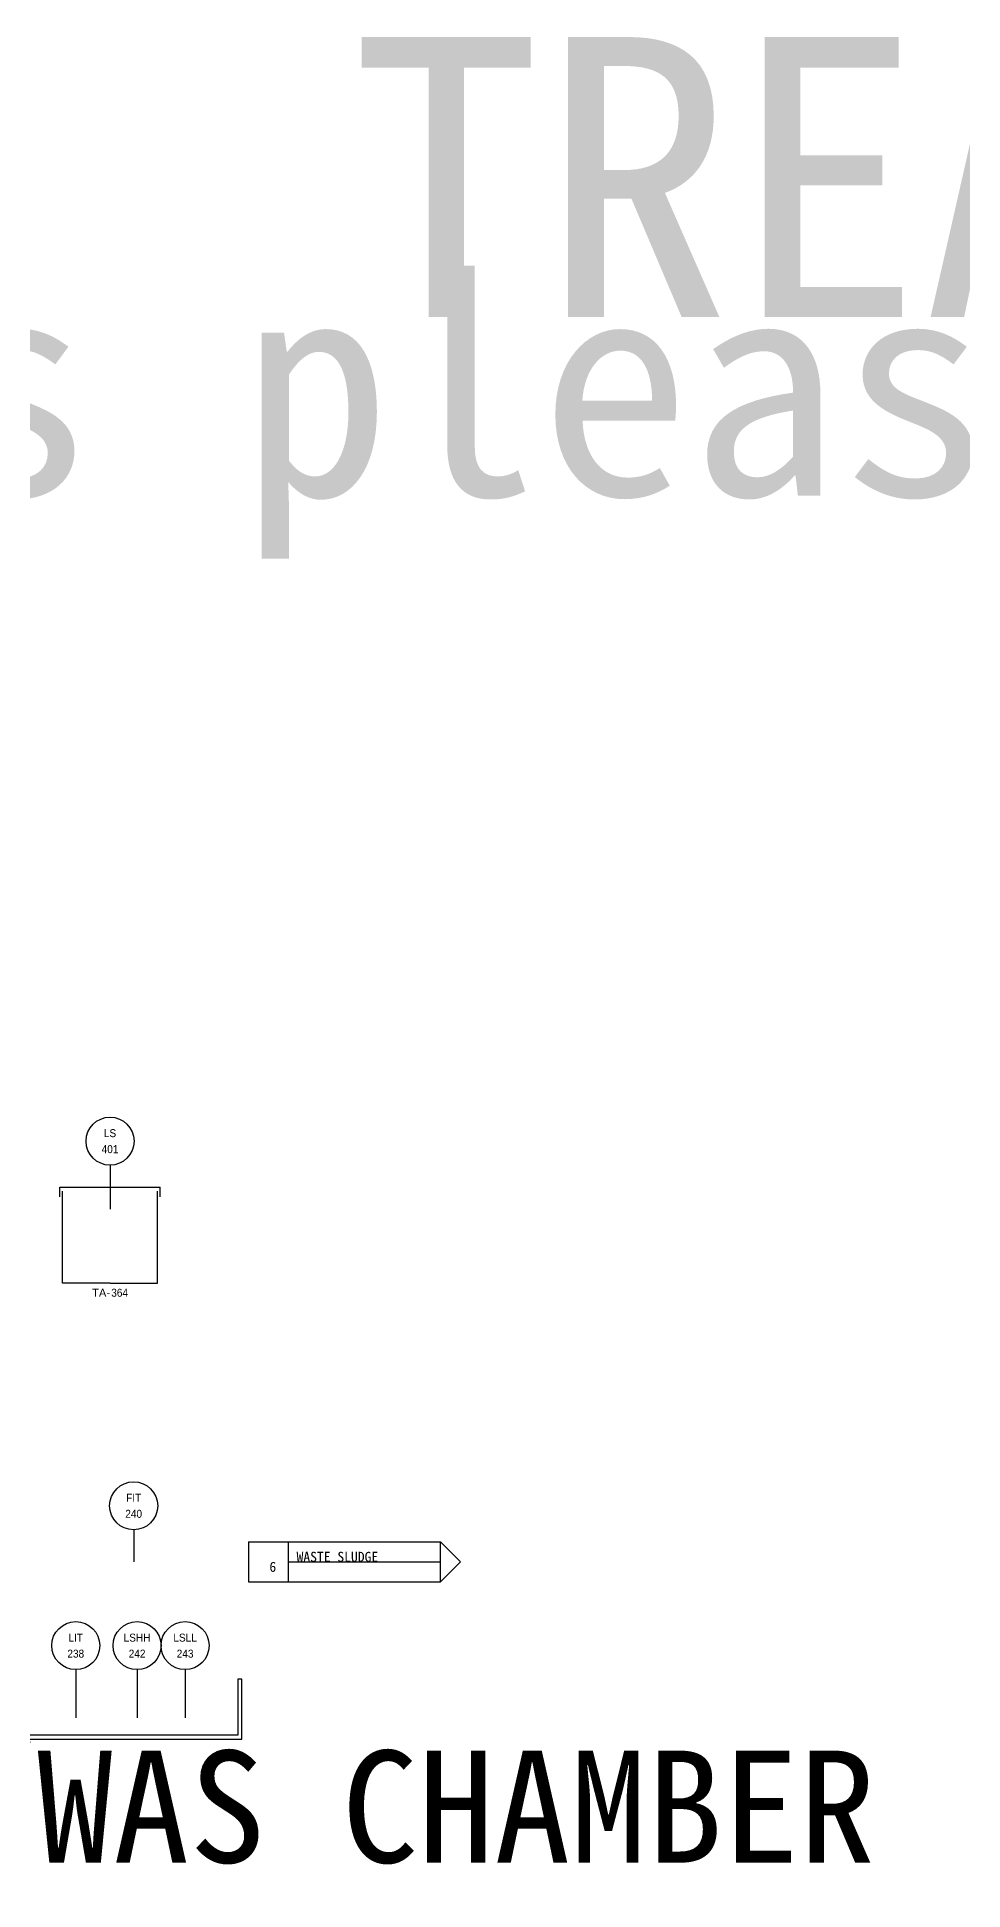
# Model space of a CAD drawing. Header units: millimetres. Extents: x 0 to 12089, y -479 to 374.
# Drawn here: x 3205.2 to 3436.5, y -479.2 to -16.2 of the extents above; entities that cross this region are included whole.
import ezdxf
from ezdxf.enums import TextEntityAlignment as Align

# ---------------------------------------------------------------- set-up
doc = ezdxf.new("R2018")
doc.units = ezdxf.units.MM
doc.header["$LTSCALE"] = 0.25
for name, color, linetype, lineweight, true_color in [('equipment', 5, 'Continuous', 25, 0x0000ff), ('instrumentation', 7, 'Continuous', 25, 0xffffff), ('Text', 7, 'Continuous', 25, 0xffffff), ('unit', 1, 'Continuous', 25, 0xff0000)]:
    doc.layers.add(name, color=color, linetype=linetype, lineweight=lineweight, true_color=true_color)
doc.styles.add('FlareSeparator$0$Organica', font='arial.ttf')
doc.styles.add('Organica', font='arial.ttf')
doc.styles.add('RefPIDDistChamber$0$Organica', font='arial.ttf')
doc.styles.add('RefPIDDistChamber$0$Standard', font='arial.ttf')
doc.styles.get("Standard").update_dxf_attribs({"font": 'arial.ttf'})
doc.styles.add('WasteContainer_Screeningcontainer_SB$0$Organica', font='arial.ttf')

# ---------------------------------------------------------------- blocks, each defined once
blk = doc.blocks.new('*U111')
at = {"lineweight": 25, "ltscale": 0.25, "flags": 128}
blk.add_lwpolyline([(0, 15), (0, 0), (190, 0), (190, 15), (189, 15), (189, 1), (1, 1), (1, 15)], close=True, dxfattribs=at)
at = {"style": 'RefPIDDistChamber$0$Organica', "flags": 1}
for tag, p in [('HEIGHT', (-11.4, 36.04)), ('WIDTH', (-11.4, 38.99)), ('LENGTH', (-11.4, 33.02)), ('LIQUIDLEVEL', (-11.4, 29.93)), ('VOLUME', (-11.4, 26.97))]:
    blk.add_attdef(tag, text='', height=2, dxfattribs=at).set_placement(p, align=Align.MIDDLE_CENTER)
at = {"style": 'RefPIDDistChamber$0$Standard', "flags": 1}
blk.add_attdef('TR_NAME1', (44.32, 30.62), '', height=2.5, dxfattribs=at)
at = {"layer": 'Text', "lineweight": 30, "flags": 104}
blk.add_attdef('NAME1', text='', height=2.5, dxfattribs=at).set_placement((62.6, -2.86), align=Align.MIDDLE_CENTER)
blk = doc.blocks.new('*U201')
at = {"color": 4, "lineweight": 25, "ltscale": 0.25}
blk.add_line((0, 11), (0, -1), dxfattribs=at)
at = {"color": 4}
blk.add_circle((0, 17), 6, dxfattribs=at)
at = {"style": 'Organica', "width": 0.9}
for tag, flags, p in [('EQUIP_TYPE', 9, (31.18, 65.35)), ('AREA_CODE', 9, (31.18, 62.35)), ('NOTE', 9, (31.18, 59.35)), ('NOTE_CHINESE', 9, (31.18, 56.35)), ('MANUFACTURE', 9, (31.18, 50.35)), ('MODEL', 9, (31.18, 53.35)), ('SPECIFICATION', 9, (31.18, 47.35)), ('DO', 9, (31.18, 41.35)), ('DI', 9, (31.18, 44.35)), ('AI', 9, (31.18, 38.35)), ('AO', 9, (31.18, 35.35)), ('PB', 9, (31.18, 32.35)), ('PO', 9, (31.18, 29.35)), ('PROCESSUNITAREA', 9, (31.18, 26.35)), ('TAG_ID', 8, (0, 19)), ('TAG', 8, (0, 15))]:
    blk.add_attdef(tag, text='', height=2, dxfattribs=dict(at, flags=flags)).set_placement(p, align=Align.MIDDLE_CENTER)
blk = doc.blocks.new('*U202')
at = {"color": 4, "lineweight": 25, "ltscale": 0.25}
blk.add_line((0, 11), (0, 3), dxfattribs=at)
at = {"color": 4}
blk.add_circle((0, 17), 6, dxfattribs=at)
at = {"style": 'Organica', "width": 0.9}
for tag, flags, p in [('SP_FLUID', 9, (31.18, 71.35)), ('EQUIP_TYPE', 9, (31.18, 65.35)), ('SP_FLOW', 9, (31.18, 68.35)), ('AREA_CODE', 9, (31.18, 62.35)), ('NOTE', 9, (31.18, 59.35)), ('NOTE_CHINESE', 9, (31.18, 56.35)), ('MANUFACTURE', 9, (31.18, 50.35)), ('MODEL', 9, (31.18, 53.35)), ('SPECIFICATION', 9, (31.18, 47.35)), ('DO', 9, (31.18, 41.35)), ('DI', 9, (31.18, 44.35)), ('AI', 9, (31.18, 38.35)), ('AO', 9, (31.18, 35.35)), ('PB', 9, (31.18, 32.35)), ('PO', 9, (31.18, 29.35)), ('PROCESSUNITAREA', 9, (31.18, 26.35)), ('TAG_ID', 8, (0, 19)), ('TAG', 8, (0, 15))]:
    blk.add_attdef(tag, text='', height=2, dxfattribs=dict(at, flags=flags)).set_placement(p, align=Align.MIDDLE_CENTER)
blk = doc.blocks.new('*U203')
at = {"color": 4, "lineweight": 25, "ltscale": 0.25}
blk.add_line((0, 11), (0, -1), dxfattribs=at)
at = {"color": 4}
blk.add_circle((0, 17), 6, dxfattribs=at)
at = {"style": 'Organica', "width": 0.9}
for tag, flags, p in [('EQUIP_TYPE', 9, (31.18, 65.35)), ('AREA_CODE', 9, (31.18, 62.35)), ('NOTE', 9, (31.18, 59.35)), ('NOTE_CHINESE', 9, (31.18, 56.35)), ('MANUFACTURE', 9, (31.18, 50.35)), ('MODEL', 9, (31.18, 53.35)), ('SPECIFICATION', 9, (31.18, 47.35)), ('DO', 9, (31.18, 41.35)), ('DI', 9, (31.18, 44.35)), ('AI', 9, (31.18, 38.35)), ('AO', 9, (31.18, 35.35)), ('PB', 9, (31.18, 32.35)), ('PO', 9, (31.18, 29.35)), ('PROCESSUNITAREA', 9, (31.18, 26.35)), ('TAG_ID', 8, (0, 19)), ('TAG', 8, (0, 15))]:
    blk.add_attdef(tag, text='', height=2, dxfattribs=dict(at, flags=flags)).set_placement(p, align=Align.MIDDLE_CENTER)
blk = doc.blocks.new('*U204')
at = {"color": 4, "lineweight": 25, "ltscale": 0.25}
blk.add_line((0, 11), (0, -1), dxfattribs=at)
at = {"color": 4}
blk.add_circle((0, 17), 6, dxfattribs=at)
at = {"style": 'Organica', "width": 0.9}
for tag, flags, p in [('EQUIP_TYPE', 9, (31.18, 65.35)), ('AREA_CODE', 9, (31.18, 62.35)), ('NOTE', 9, (31.18, 59.35)), ('NOTE_CHINESE', 9, (31.18, 56.35)), ('MANUFACTURE', 9, (31.18, 50.35)), ('MODEL', 9, (31.18, 53.35)), ('SPECIFICATION', 9, (31.18, 47.35)), ('DO', 9, (31.18, 41.35)), ('DI', 9, (31.18, 44.35)), ('AI', 9, (31.18, 38.35)), ('AO', 9, (31.18, 35.35)), ('PB', 9, (31.18, 32.35)), ('PO', 9, (31.18, 29.35)), ('PROCESSUNITAREA', 9, (31.18, 26.35)), ('TAG_ID', 8, (0, 19)), ('TAG', 8, (0, 15))]:
    blk.add_attdef(tag, text='', height=2, dxfattribs=dict(at, flags=flags)).set_placement(p, align=Align.MIDDLE_CENTER)
blk = doc.blocks.new('*U239')
at = {"color": 4, "lineweight": 25, "ltscale": 0.25}
blk.add_line((0, 11), (0, 0), dxfattribs=at)
at = {"color": 4}
blk.add_circle((0, 17), 6, dxfattribs=at)
at = {"style": 'Organica', "width": 0.9}
for tag, flags, p in [('EQUIP_TYPE', 9, (31.18, 65.35)), ('AREA_CODE', 9, (31.18, 62.35)), ('NOTE', 9, (31.18, 59.35)), ('NOTE_CHINESE', 9, (31.18, 56.35)), ('MANUFACTURE', 9, (31.18, 50.35)), ('MODEL', 9, (31.18, 53.35)), ('SPECIFICATION', 9, (31.18, 47.35)), ('DO', 9, (31.18, 41.35)), ('DI', 9, (31.18, 44.35)), ('AI', 9, (31.18, 38.35)), ('AO', 9, (31.18, 35.35)), ('PB', 9, (31.18, 32.35)), ('PO', 9, (31.18, 29.35)), ('PROCESSUNITAREA', 9, (31.18, 26.35)), ('TAG_ID', 8, (0, 19)), ('TAG', 8, (0, 15))]:
    blk.add_attdef(tag, text='', height=2, dxfattribs=dict(at, flags=flags)).set_placement(p, align=Align.MIDDLE_CENTER)
blk = doc.blocks.new('*U354')
at = {"style": 'Organica', "flags": 1}
for tag, p in [('HEIGHT', (-11.4, 36.04)), ('WIDTH', (-11.4, 38.99)), ('LENGTH', (-11.4, 33.02)), ('LIQUIDLEVEL', (-11.4, 29.93)), ('VOLUME', (-11.4, 26.97))]:
    blk.add_attdef(tag, text='', height=2, dxfattribs=at).set_placement(p, align=Align.MIDDLE_CENTER)
at = {"layer": 'Text', "lineweight": 30, "flags": 104}
blk.add_attdef('NAME1', text='', height=2.5, dxfattribs=at).set_placement((25.58, -5.71), align=Align.MIDDLE_CENTER)
blk = doc.blocks.new('RefPIDInfluent')
at = {"lineweight": 30, "flags": 104}
for tag, height, p in [('NAME1', 2.5, (-37.9, 61.25)), ('PARAM', 2.5, (-61.14, 53.29)), ('VALUE', 2.5, (-31.63, 53.2)), ('UNIT', 2.5, (-10.04, 53.16)), ('COD', 2, (-31.5, 45.02)), ('BOD5', 2, (-31.5, 36.81)), ('TSS', 2, (-31.5, 28.72)), ('TN', 2, (-31.5, 20.47)), ('NH4N', 2, (-31.5, 12.29)), ('TP', 2, (-31.5, 4.12)), ('PO4_3_P', 2, (-31.5, -4.08)), ('NAME3', 2.5, (-37.9, -12.35)), ('TMIN', 2, (-31.5, -20.49)), ('TMAX', 2, (-31.5, -28.72)), ('NAME2', 2.5, (-37.71, -36.75)), ('QAVG', 2, (-31.5, -45.27)), ('QPEAKDH', 2, (-31.5, -53.27)), ('QPEAKD', 2, (-31.5, -61.47)), ('QPEAK', 2, (-31.5, -69.71))]:
    blk.add_attdef(tag, text='', height=height, dxfattribs=at).set_placement(p, align=Align.MIDDLE_CENTER)
blk.add_attdef('i18N-PID-0003', text='', height=2.5, dxfattribs=at).set_placement((-77, -75.8), align=Align.TOP_LEFT)
blk = doc.blocks.new('RefAR6WasteSludge')
at = {"lineweight": 25, "ltscale": 0.25}
for p, q in [((0, 5), (48, 5)), ((0, 5), (0, -5)), ((10, -5), (10, 5)), ((48, -5), (48, 5)), ((48, 5), (53, 0)), ((10, 0), (48, 0)), ((48, -5), (53, 0)), ((0, -5), (48, -5))]:
    blk.add_line(p, q, dxfattribs=at)
at = {"layer": 'Text', "lineweight": 30, "flags": 104}
blk.add_attdef('Name', text='', height=2.5, dxfattribs=at).set_placement((12, 2.5), align=Align.MIDDLE_LEFT)
blk.add_attdef('ID', text='', height=2.5, dxfattribs=at).set_placement((5.22, 0), align=Align.MIDDLE_CENTER)
blk = doc.blocks.new('*U541')
at = {"lineweight": 25, "ltscale": 0.25}
for p, q in [((-7.77, 20.87), (-7.77, 23.29)), ((-7.77, 23.29), (17.37, 23.29)), ((17.37, 20.87), (17.37, 23.29)), ((-7.08, -0.72), (-7.08, 22.29)), ((16.69, -0.72), (16.69, 22.29)), ((4.8, -0.72), (-7.08, -0.72)), ((4.8, -0.72), (16.69, -0.72))]:
    blk.add_line(p, q, dxfattribs=at)
at = {"insert": (4.8, -3.09), "char_height": 2, "width": 5.3402, "attachment_point": 6, "line_spacing_factor": 0.9, "style": 'FlareSeparator$0$Organica'}
blk.add_mtext('{\\W0.9;-}', dxfattribs=at)
at = {"flags": 1}
for tag, style, p in [('NOTE', 'FlareSeparator$0$Organica', (32.34, 64.82)), ('STB_DTY', 'WasteContainer_Screeningcontainer_SB$0$Organica', (32.87, 61.29)), ('MODEL', 'WasteContainer_Screeningcontainer_SB$0$Organica', (32.87, 54.87)), ('MANUFACTURE', 'WasteContainer_Screeningcontainer_SB$0$Organica', (32.87, 51.77)), ('SP_VOLUME', 'WasteContainer_Screeningcontainer_SB$0$Organica', (32.95, 48.47)), ('EQUIP_TYPE', 'FlareSeparator$0$Organica', (33.98, 43.48)), ('NOTE_CHINESE', 'FlareSeparator$0$Organica', (33.98, 37.48)), ('STB_DTY', 'FlareSeparator$0$Organica', (33.98, 34.48)), ('MATERIAL_BODY', 'FlareSeparator$0$Organica', (33.98, 31.37)), ('MODEL', 'FlareSeparator$0$Organica', (33.98, 28.06)), ('MANUFACTURE', 'FlareSeparator$0$Organica', (33.98, 24.95)), ('UNIT_VOLUME', 'FlareSeparator$0$Organica', (34.06, 18.66)), ('SP_VOLUME', 'FlareSeparator$0$Organica', (34.06, 21.66))]:
    blk.add_attdef(tag, text='', height=2, dxfattribs=dict(at, style=style)).set_placement(p, align=Align.MIDDLE_CENTER)
at = {"style": 'FlareSeparator$0$Organica'}
blk.add_attdef('TAG_ID', text='', height=2, dxfattribs=at).set_placement((3.89, -3.09), align=Align.MIDDLE_RIGHT)
at = {"style": 'FlareSeparator$0$Organica', "width": 0.9, "flags": 8}
blk.add_attdef('TAG', text='', height=2, dxfattribs=at).set_placement((5.11, -3.09), align=Align.MIDDLE_LEFT)

msp = doc.modelspace()

# ---------------------------------------------------------------- block references
ref = msp.add_blockref('RefPIDInfluent', (78, 0))
lines = msp.add_mtext('* Parameters above have been provided by the Client, for additional assumed parameters please refer to the Design Basis Document', dxfattribs={"insert": (1, -75.8), "char_height": 55, "attachment_point": 1})
ref.add_attrib('i18N-PID-0003', '', (1, -75.8), dxfattribs={"flags": 104}).embed_mtext(lines)
ref = msp.add_blockref('RefAR6WasteSludge', (3258, -397.25))
lines = msp.add_mtext('6', dxfattribs={"layer": 'Text', "insert": (3263.22, -397.25), "char_height": 2.5, "attachment_point": 1})
ref.add_attrib('ID', '', (3263.22, -397.25), dxfattribs={"flags": 104}).embed_mtext(lines)
lines = msp.add_mtext('WASTE SLUDGE', dxfattribs={"layer": 'Text', "insert": (3270, -394.75), "char_height": 2.5, "attachment_point": 1})
ref.add_attrib('Name', '', (3270, -394.75), dxfattribs={"flags": 104}).embed_mtext(lines)
at = {"layer": 'equipment'}
ref = msp.add_blockref('*U541', (3218.59, -326.92), dxfattribs=at)
ref.add_attrib('TAG', '364', dxfattribs={"layer": '0', "height": 2, "style": 'FlareSeparator$0$Organica', "width": 0.9}).set_placement((3223.7, -330.01), align=Align.MIDDLE_LEFT)
ref.add_attrib('TAG_ID', 'TA', dxfattribs={"layer": '0', "height": 2, "style": 'FlareSeparator$0$Organica'}).set_placement((3222.48, -330.01), align=Align.MIDDLE_RIGHT)
at = {"layer": 'instrumentation'}
ref = msp.add_blockref('*U239', (3223.39, -309.13), dxfattribs=at)
ref.add_attrib('TAG', '401', dxfattribs={"layer": '0', "height": 2, "style": 'Organica', "width": 0.9}).set_placement((3223.39, -294.13), align=Align.MIDDLE_CENTER)
ref.add_attrib('TAG_ID', 'LS', dxfattribs={"layer": '0', "height": 2, "style": 'Organica', "width": 0.9}).set_placement((3223.39, -290.13), align=Align.MIDDLE_CENTER)
ref = msp.add_blockref('*U202', (3229.3, -400.25), dxfattribs=at)
ref.add_attrib('TAG', '240', dxfattribs={"layer": '0', "height": 2, "style": 'Organica', "width": 0.9}).set_placement((3229.3, -385.25), align=Align.MIDDLE_CENTER)
ref.add_attrib('TAG_ID', 'FIT', dxfattribs={"layer": '0', "height": 2, "style": 'Organica', "width": 0.9}).set_placement((3229.3, -381.25), align=Align.MIDDLE_CENTER)
ref = msp.add_blockref('*U201', (3214.83, -435.2), dxfattribs=at)
ref.add_attrib('TAG', '238', dxfattribs={"layer": '0', "height": 2, "style": 'Organica', "width": 0.9}).set_placement((3214.83, -420.2), align=Align.MIDDLE_CENTER)
ref.add_attrib('TAG_ID', 'LIT', dxfattribs={"layer": '0', "height": 2, "style": 'Organica', "width": 0.9}).set_placement((3214.83, -416.2), align=Align.MIDDLE_CENTER)
ref = msp.add_blockref('*U203', (3230.15, -435.2), dxfattribs=at)
ref.add_attrib('TAG', '242', dxfattribs={"layer": '0', "height": 2, "style": 'Organica', "width": 0.9}).set_placement((3230.15, -420.2), align=Align.MIDDLE_CENTER)
ref.add_attrib('TAG_ID', 'LSHH', dxfattribs={"layer": '0', "height": 2, "style": 'Organica', "width": 0.9}).set_placement((3230.15, -416.2), align=Align.MIDDLE_CENTER)
ref = msp.add_blockref('*U204', (3242.15, -435.2), dxfattribs=at)
ref.add_attrib('TAG', '243', dxfattribs={"layer": '0', "height": 2, "style": 'Organica', "width": 0.9}).set_placement((3242.15, -420.2), align=Align.MIDDLE_CENTER)
ref.add_attrib('TAG_ID', 'LSLL', dxfattribs={"layer": '0', "height": 2, "style": 'Organica', "width": 0.9}).set_placement((3242.15, -416.2), align=Align.MIDDLE_CENTER)
at = {"layer": 'unit'}
ref = msp.add_blockref('*U354', (3258, -10.5), dxfattribs=at)
lines = msp.add_mtext('TREATED WATER TANK', dxfattribs={"layer": 'Text', "insert": (3283.58, -16.21), "char_height": 70, "attachment_point": 1})
ref.add_attrib('NAME1', '', (3283.58, -16.21), dxfattribs={"flags": 104}).embed_mtext(lines)
ref = msp.add_blockref('*U111', (3066.31, -441.58), dxfattribs=at)
lines = msp.add_mtext('RAS/WAS CHAMBER', dxfattribs={"layer": 'Text', "insert": (3128.91, -444.43), "char_height": 28, "attachment_point": 1})
ref.add_attrib('NAME1', '', (3128.91, -444.43), dxfattribs={"flags": 104}).embed_mtext(lines)

doc.saveas('drawing.dxf')
